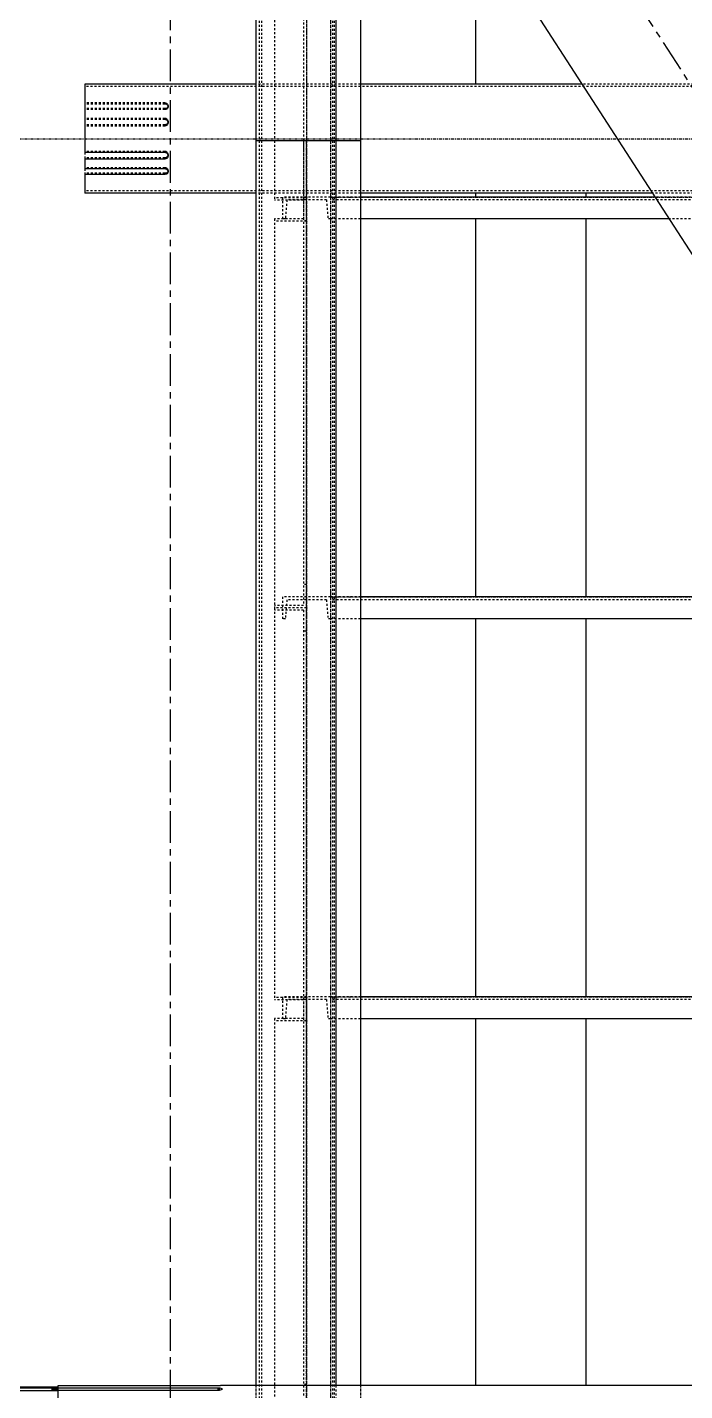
# Model space of a CAD drawing. Header units: millimetres. Extents: x 5143 to 30813, y 232 to 21408.
# Drawn here: x 11979.2 to 12143.5, y 5921.8 to 6262.7 of the extents above; entities that cross this region are included whole.
import ezdxf

# ---------------------------------------------------------------- set-up
doc = ezdxf.new("R2010")
doc.units = ezdxf.units.MM
doc.header["$LTSCALE"] = 0.25
for name, pattern in [('CENTER', [50.8, 31.75, -6.35, 6.35, -6.35]), ('XKITLINE00', [0]), ('XKITLINE02', [4, 2, -2]), ('XKITLINE03', [6, 3, -1, 1, -1])]:
    doc.linetypes.add(name, pattern=pattern)

msp = doc.modelspace()

# ---------------------------------------------------------------- linework, layer by layer
at = {"color": 3, "linetype": 'XKITLINE02'}
for p, q in [((12037.15, 7919.31), (12037.16, 6234.33)), ((12037.69, 7919.31), (12037.69, 6234.33)), ((12054.92, 7919.31), (12054.93, 6234.33)), ((12055, 7919.31), (12055, 6234.33)), ((12055.45, 7919.31), (12055.46, 6234.33)), ((12055.85, 7919.31), (12055.85, 6234.33)), ((12041, 6317.52), (12041, 6234.33)), ((12049, 6317.52), (12049, 6234.33)), ((12048.2, 6316.94), (12048.2, 6217.17)), ((11993.51, 6247.88), (11993.51, 6242.01)), ((12216.48, 6247.88), (11993.51, 6247.88)), ((12062.5, 6248.48), (12036.31, 6248.48)), ((12173.68, 6248.48), (12117.79, 6248.48)), ((12013.51, 6243.79), (11993.51, 6243.79)), ((12013.51, 6243.5), (11993.51, 6243.5)), ((12013.51, 6243.79), (12013.51, 6243.5)), ((12013.77, 6243.75), (12013.51, 6243.79)), ((12013.77, 6243.47), (12013.51, 6243.5)), ((12014.01, 6243.66), (12013.77, 6243.75)), ((12014.01, 6243.38), (12013.77, 6243.47)), ((12014.01, 6242.52), (12013.77, 6242.42)), ((12014.2, 6243.51), (12014.01, 6243.66)), ((12014.04, 6243.36), (12014.01, 6243.38)), ((12014.2, 6242.68), (12014.01, 6242.52)), ((12014.2, 6243.23), (12014.04, 6243.36)), ((12014.2, 6243.51), (12014.32, 6243.31)), ((12014.2, 6243.23), (12014.32, 6243.03)), ((12014.32, 6242.87), (12014.2, 6242.68)), ((12014.32, 6242.59), (12014.2, 6242.4)), ((12014.32, 6243.31), (12014.36, 6243.09)), ((12014.32, 6243.03), (12014.36, 6242.81)), ((12014.33, 6242.95), (12014.32, 6242.87)), ((12014.36, 6242.81), (12014.32, 6242.59)), ((12014.36, 6243.09), (12014.33, 6242.95)), ((12014.36, 6243.09), (12014.36, 6242.81)), ((11993.51, 6242.39), (11993.51, 6239.63)), ((12013.51, 6242.39), (11993.51, 6242.39)), ((12013.51, 6242.11), (11993.51, 6242.11)), ((12013.51, 6239.91), (11993.51, 6239.91)), ((12013.51, 6239.63), (11993.51, 6239.63)), ((12013.77, 6242.42), (12013.51, 6242.39)), ((12013.51, 6242.39), (12013.51, 6242.11)), ((12013.77, 6242.14), (12013.51, 6242.11)), ((12013.77, 6239.87), (12013.51, 6239.91)), ((12013.51, 6239.91), (12013.51, 6239.63)), ((12013.77, 6239.59), (12013.51, 6239.63)), ((12013.77, 6242.42), (12013.77, 6242.14)), ((12014.01, 6242.24), (12013.77, 6242.14)), ((12014.01, 6239.76), (12013.77, 6239.87)), ((12013.77, 6239.87), (12013.77, 6239.59)), ((12014.01, 6239.48), (12013.77, 6239.59)), ((12014.2, 6242.4), (12014.01, 6242.24)), ((12014.2, 6239.58), (12014.01, 6239.76)), ((12014.2, 6239.3), (12014.01, 6239.48)), ((12014.2, 6239.58), (12014.32, 6239.36)), ((12014.2, 6239.3), (12014.32, 6239.08)), ((12014.32, 6239.36), (12014.36, 6239.11)), ((12014.36, 6239.11), (12014.32, 6238.87)), ((12014.36, 6239.11), (12014.36, 6238.83)), ((12013.51, 6238.31), (11993.51, 6238.31)), ((12013.51, 6238.02), (11993.51, 6238.02)), ((12013.77, 6238.38), (12013.51, 6238.31)), ((12013.51, 6238.31), (12013.51, 6238.02)), ((12013.77, 6238.06), (12013.51, 6238.02)), ((12014.01, 6238.47), (12013.77, 6238.38)), ((12014.01, 6238.19), (12013.77, 6238.06)), ((12014.2, 6238.65), (12014.01, 6238.47)), ((12014.04, 6238.22), (12014.01, 6238.19)), ((12014.2, 6238.37), (12014.04, 6238.22)), ((12014.32, 6238.87), (12014.2, 6238.65)), ((12014.32, 6238.59), (12014.2, 6238.37)), ((12014.32, 6239.08), (12014.36, 6238.83)), ((12014.36, 6238.83), (12014.32, 6238.59)), ((11993.51, 6234.98), (11993.51, 6231.37)), ((12036.3, 6234.33), (12036.3, 5598.63)), ((12037.15, 6234.33), (12037.15, 5550.5)), ((12037.68, 6234.33), (12037.68, 5550.49)), ((12041, 6234.33), (12041, 6219.49)), ((12048.2, 6234.33), (12048.2, 6214.27)), ((12049, 6234.33), (12049, 6214.27)), ((12054.92, 6234.33), (12054.92, 5550.49)), ((12062.5, 6234.33), (12055, 6234.33)), ((12062.5, 6234.33), (12055, 6234.33)), ((12055, 6234.33), (12055, 5549.66)), ((12055, 6234.33), (12055, 5550.5)), ((12055.45, 6234.33), (12055.45, 5550.5)), ((12055.85, 6234.33), (12055.85, 5549.66)), ((12062.5, 6234.33), (12062.5, 5611.72)), ((12013.51, 6231.67), (11993.51, 6231.67)), ((11993.51, 6231.37), (11993.51, 6222.33)), ((11993.51, 6231.37), (11993.51, 6230.05)), ((12013.51, 6230.05), (11993.51, 6230.05)), ((12013.77, 6231.63), (12013.51, 6231.67)), ((12013.51, 6231.67), (12013.51, 6231.37)), ((12013.51, 6230.05), (12013.51, 6230.05)), ((12014.01, 6231.5), (12013.77, 6231.63)), ((12014.01, 6231.5), (12014.04, 6231.46)), ((12014.2, 6231.32), (12014.04, 6231.46)), ((12014.2, 6231.32), (12014.32, 6231.1)), ((12014.32, 6231.1), (12014.36, 6230.85)), ((12014.36, 6230.85), (12014.34, 6230.71)), ((12014.36, 6230.85), (12014.36, 6230.57)), ((12013.51, 6227.58), (11993.51, 6227.58)), ((11993.51, 6227.3), (11993.51, 6226.07)), ((12013.51, 6226.19), (11993.51, 6226.19)), ((12013.77, 6227.54), (12013.51, 6227.58)), ((12013.51, 6227.58), (12013.51, 6227.3)), ((12013.53, 6226.19), (12013.51, 6226.19)), ((12014.01, 6227.44), (12013.77, 6227.54)), ((12013.77, 6227.54), (12013.77, 6227.26)), ((12014.2, 6227.29), (12014.01, 6227.44)), ((12014.03, 6226.04), (12014.01, 6226.02)), ((12014.2, 6227.29), (12014.32, 6227.09)), ((12014.32, 6227.09), (12014.36, 6226.87)), ((12014.36, 6226.87), (12014.33, 6226.73)), ((12014.36, 6226.87), (12014.36, 6226.59)), ((11993.51, 6222.24), (11993.51, 6221.2)), ((12216.48, 6221.8), (11993.51, 6221.8)), ((12062.5, 6221.2), (12036.3, 6221.2)), ((12049, 6220.07), (12041, 6220.07)), ((12048.2, 6219.49), (12041, 6219.49)), ((12043, 6220.27), (12043, 6214.77)), ((12055, 6220.27), (12043, 6220.27)), ((12043, 6220.27), (12043, 6214.77)), ((12044.07, 6219.57), (12043.68, 6214.77)), ((12044.07, 6219.57), (12043.68, 6214.77)), ((12053.94, 6219.57), (12044.07, 6219.57)), ((12049, 6220.09), (12048.2, 6220.09)), ((12048.2, 6220.09), (12048.2, 6118.11)), ((12049, 6220.09), (12049, 6117.52)), ((12053.94, 6219.57), (12054.32, 6214.77)), ((12053.94, 6219.57), (12054.32, 6214.77)), ((12055, 6220.27), (12055, 6214.77)), ((12062.5, 6220.27), (12055, 6220.27)), ((12055, 6220.27), (12055, 6214.77)), ((12055, 6220.27), (12055, 6214.77)), ((12154.98, 6219.57), (12055, 6219.57)), ((12189.71, 6221.2), (12135.42, 6221.2)), ((12154.98, 6220.27), (12136.02, 6220.27)), ((12048.2, 6214.84), (12041, 6214.84)), ((12041, 6214.84), (12041, 6117.52)), ((12049, 6214.26), (12041, 6214.26)), ((12043.68, 6214.77), (12043, 6214.77)), ((12049, 6214.27), (12048.2, 6214.27)), ((12055, 6214.77), (12054.32, 6214.77)), ((12062.5, 6214.77), (12055, 6214.77)), ((12154.98, 6214.77), (12139.58, 6214.77)), ((12049, 6123.35), (12048.2, 6123.35)), ((12043, 6120.27), (12043, 6114.77)), ((12055, 6120.27), (12043, 6120.27)), ((12043, 6120.27), (12043, 6114.77)), ((12049, 6120.27), (12049, 6117.52)), ((12055, 6120.27), (12055, 6114.77)), ((12062.5, 6120.27), (12055, 6120.27)), ((12055, 6120.27), (12055, 6114.77)), ((12055, 6120.27), (12055, 6114.77)), ((12048.2, 6118.11), (12041, 6118.11)), ((12049, 6117.52), (12041, 6117.52)), ((12041, 6117.52), (12041, 6019.49)), ((12049, 6117.52), (12041, 6117.52)), ((12048.2, 6116.94), (12041, 6116.94)), ((12044.07, 6119.57), (12043.68, 6114.77)), ((12044.07, 6119.57), (12043.68, 6114.77)), ((12053.94, 6119.57), (12044.07, 6119.57)), ((12048.2, 6116.94), (12048.2, 6014.27)), ((12049, 6117.52), (12049, 6014.27)), ((12053.94, 6119.57), (12054.32, 6114.77)), ((12053.94, 6119.57), (12054.32, 6114.77)), ((12154.98, 6119.57), (12055, 6119.57)), ((12043.68, 6114.77), (12043, 6114.77)), ((12055, 6114.77), (12054.32, 6114.77)), ((12062.5, 6114.77), (12055, 6114.77)), ((12049, 6111.72), (12048.2, 6111.72)), ((12049, 6020.07), (12041, 6020.07)), ((12048.2, 6019.49), (12041, 6019.49)), ((12043, 6020.27), (12043, 6014.77)), ((12055, 6020.27), (12043, 6020.27)), ((12043, 6020.27), (12043, 6014.77)), ((12044.07, 6019.57), (12043.68, 6014.77)), ((12044.07, 6019.57), (12043.68, 6014.77)), ((12053.94, 6019.57), (12044.07, 6019.57)), ((12049, 6020.09), (12048.2, 6020.09)), ((12048.2, 6020.09), (12048.2, 5920.43)), ((12049, 6020.09), (12049, 5920.43)), ((12053.94, 6019.57), (12054.32, 6014.77)), ((12053.94, 6019.57), (12054.32, 6014.77)), ((12055, 6020.27), (12055, 6014.77)), ((12062.5, 6020.27), (12055, 6020.27)), ((12055, 6020.27), (12055, 6014.77)), ((12055, 6020.27), (12055, 6014.77)), ((12154.98, 6019.57), (12055, 6019.57)), ((12048.2, 6014.84), (12041, 6014.84)), ((12041, 6014.84), (12041, 5917.52)), ((12049, 6014.26), (12041, 6014.26)), ((12043.68, 6014.77), (12043, 6014.77)), ((12049, 6014.27), (12048.2, 6014.27)), ((12055, 6014.77), (12054.32, 6014.77)), ((12062.5, 6014.77), (12055, 6014.77)), ((12036.3, 5923.1), (12036.3, 5877.45)), ((12049, 5923.35), (12048.2, 5923.35)), ((12056.3, 5923.1), (12056.3, 5877.45)), ((12062.5, 5923.1), (12062.5, 5877.45))]:
    msp.add_line(p, q, dxfattribs=at)
at = {"color": 1, "linetype": 'XKITLINE03'}
for p, q in [((12049.01, 6234.33), (12049, 7919.31)), ((12055, 7919.31), (12055, 6234.33)), ((12049, 6317.52), (12049, 6220.07)), ((11927.5, 6234.84), (12282.5, 6234.84)), ((12049, 5537.38), (12049, 6234.33)), ((12055, 6234.33), (12055, 5549.66)), ((12055, 6220.27), (12154.98, 6220.27)), ((12055, 6220.27), (12055, 6220.27)), ((12049, 6214.26), (12049, 6117.52)), ((12055, 6120.27), (12154.98, 6120.27)), ((12055, 6120.27), (12055, 6120.27)), ((12049, 6117.52), (12049, 6020.07)), ((12055, 6020.27), (12154.98, 6020.27)), ((12055, 6020.27), (12055, 6020.27)), ((12049, 6014.26), (12049, 5917.52))]:
    msp.add_line(p, q, dxfattribs=at)
at = {"color": 8, "linetype": 'CENTER'}
for p, q in [((12370, 5900.27), (11840, 6720.27)), ((12015, 4763.35), (12015, 6431.43))]:
    msp.add_line(p, q, dxfattribs=at)
at = {"color": 8, "linetype": 'XKITLINE00'}
for p, q in [((11947.88, 6511.36), (12223.64, 6084.72)), ((12091.2, 6289.63), (12091.2, 6248.48)), ((12091.2, 6221.2), (12091.2, 6220.27)), ((12118.8, 6221.2), (12118.8, 6220.27)), ((12091.2, 6214.77), (12091.2, 6120.27)), ((12118.8, 6214.77), (12118.8, 6120.27)), ((12091.2, 6114.77), (12091.2, 6020.27)), ((12118.8, 6114.77), (12118.8, 6020.27)), ((12091.2, 6014.77), (12091.2, 5923.1)), ((12118.8, 6014.77), (12118.8, 5923.1)), ((11986.8, 5922.67), (11960.56, 5922.67)), ((11985.3, 5922.41), (11961.05, 5922.41)), ((11986.8, 5922.62), (11985.3, 5922.62)), ((11985.3, 5922.62), (11985.3, 5922.56)), ((11986.8, 5922.56), (11985.3, 5922.56)), ((11985.3, 5922.56), (11985.3, 5922.44)), ((11985.3, 5922.44), (11985.3, 5921.79)), ((11986.8, 5922.26), (11985.3, 5922.26)), ((11986.8, 5923.04), (11986.8, 5922.94)), ((12026.8, 5923.04), (11986.8, 5923.04)), ((11986.8, 5922.94), (11986.8, 5921.84)), ((12026.8, 5922.43), (11986.8, 5922.43)), ((12027.11, 5923.04), (12026.8, 5923.04)), ((12026.8, 5922.43), (12026.8, 5921.84)), ((12027.11, 5922.42), (12026.8, 5922.43)), ((12027.39, 5923.04), (12027.11, 5923.04)), ((12027.11, 5922.42), (12027.11, 5921.86)), ((12027.39, 5922.39), (12027.11, 5922.42)), ((12027.63, 5923.05), (12027.39, 5923.04)), ((12027.63, 5922.34), (12027.39, 5922.39)), ((12027.63, 5923.06), (12027.47, 5923.05)), ((12027.8, 5923.1), (12027.63, 5923.06)), ((12027.8, 5923.06), (12027.63, 5923.05)), ((12027.8, 5922.29), (12027.63, 5922.34)), ((12027.8, 5922.09), (12027.63, 5921.99)), ((12027.88, 5923.09), (12027.8, 5923.1)), ((12182.19, 5923.1), (12027.8, 5923.1)), ((12027.88, 5923.07), (12027.8, 5923.06)), ((12027.88, 5922.22), (12027.8, 5922.29)), ((12027.88, 5922.16), (12027.8, 5922.09)), ((12027.88, 5923.09), (12027.88, 5923.07)), ((12027.88, 5922.22), (12027.88, 5922.16)), ((11986.8, 5921.78), (11955.8, 5921.78)), ((11986.8, 5922.01), (11985.3, 5922.01)), ((11986.8, 5922.01), (11986.8, 5921.84)), ((11986.8, 5921.84), (11986.8, 5877.54)), ((12026.8, 5921.84), (11986.8, 5921.84)), ((12027.11, 5921.86), (12026.8, 5921.84)), ((12027.39, 5921.91), (12027.11, 5921.86)), ((12027.63, 5921.99), (12027.39, 5921.91))]:
    msp.add_line(p, q, dxfattribs=at)
at = {"color": 7, "linetype": 'XKITLINE00'}
for p, q in [((12036.31, 6374.55), (12036.31, 6234.33)), ((12056.31, 6343.61), (12056.31, 6234.33)), ((12062.5, 6334.02), (12062.5, 6234.33)), ((11993.51, 6248.48), (11993.51, 6231.37)), ((12036.31, 6248.48), (11993.51, 6248.48)), ((12117.79, 6248.48), (12062.5, 6248.48)), ((12036.3, 6234.33), (12036.3, 5923.1)), ((12056.3, 6234.33), (12036.3, 6234.33)), ((12056.31, 6234.33), (12036.31, 6234.33)), ((12056.3, 6234.33), (12056.3, 5923.1)), ((12062.5, 6234.33), (12056.31, 6234.33)), ((12062.5, 6234.33), (12056.31, 6234.33)), ((12062.5, 6234.33), (12062.5, 5923.1)), ((12013.51, 6231.37), (11993.51, 6231.37)), ((11993.51, 6230.05), (11993.51, 6227.3)), ((12013.51, 6229.77), (11993.51, 6229.77)), ((12013.77, 6231.31), (12013.51, 6231.37)), ((12013.77, 6230.09), (12013.51, 6230.05)), ((12013.51, 6230.05), (12013.51, 6229.77)), ((12013.77, 6229.81), (12013.51, 6229.77)), ((12014.01, 6231.21), (12013.77, 6231.31)), ((12014.01, 6230.21), (12013.77, 6230.09)), ((12013.77, 6230.09), (12013.77, 6229.81)), ((12014.01, 6229.93), (12013.77, 6229.81)), ((12014.2, 6231.04), (12014.01, 6231.21)), ((12014.2, 6230.38), (12014.01, 6230.21)), ((12014.2, 6230.1), (12014.01, 6229.93)), ((12014.2, 6231.04), (12014.32, 6230.82)), ((12014.32, 6230.61), (12014.2, 6230.38)), ((12014.32, 6230.32), (12014.2, 6230.1)), ((12014.32, 6230.82), (12014.36, 6230.57)), ((12014.34, 6230.71), (12014.32, 6230.61)), ((12014.36, 6230.57), (12014.32, 6230.32)), ((12013.51, 6227.3), (11993.51, 6227.3)), ((11993.51, 6226.07), (11993.51, 6223.86)), ((12013.51, 6225.89), (11993.51, 6225.89)), ((12013.77, 6227.26), (12013.51, 6227.3)), ((12013.51, 6226.19), (12013.51, 6225.89)), ((12013.77, 6225.94), (12013.51, 6225.89)), ((12013.77, 6226.22), (12013.53, 6226.19)), ((12014.01, 6227.16), (12013.77, 6227.26)), ((12014.01, 6226.3), (12013.77, 6226.22)), ((12014.01, 6226.02), (12013.77, 6225.94)), ((12014.2, 6227.01), (12014.01, 6227.16)), ((12014.04, 6226.33), (12014.01, 6226.3)), ((12014.2, 6226.18), (12014.03, 6226.04)), ((12014.2, 6226.46), (12014.04, 6226.33)), ((12014.2, 6227.01), (12014.32, 6226.81)), ((12014.32, 6226.65), (12014.2, 6226.46)), ((12014.32, 6226.37), (12014.2, 6226.18)), ((12014.32, 6226.81), (12014.36, 6226.59)), ((12014.33, 6226.73), (12014.32, 6226.65)), ((12014.36, 6226.59), (12014.32, 6226.37)), ((11993.51, 6223.86), (11993.51, 6221.43)), ((11993.51, 6221.43), (11993.51, 6221.2)), ((12036.3, 6221.2), (11993.51, 6221.2)), ((12135.42, 6221.2), (12062.5, 6221.2)), ((12136.02, 6220.27), (12062.5, 6220.27)), ((12139.58, 6214.77), (12062.5, 6214.77)), ((12147.48, 6120.27), (12062.5, 6120.27)), ((12147.48, 6114.77), (12062.5, 6114.77)), ((12147.48, 6020.27), (12062.5, 6020.27)), ((12147.48, 6014.77), (12062.5, 6014.77))]:
    msp.add_line(p, q, dxfattribs=at)
at = {"color": 1, "linetype": 'XKITLINE00'}
for centre in [(12049, 6234.33), (12049.01, 6234.33), (12055, 6234.33), (12055, 6234.33), (12049, 6220.07), (12055, 6220.27), (12055, 6220.27), (12049, 6214.26), (12055, 6120.27), (12055, 6120.27), (12049, 6117.52), (12049, 6117.52), (12049, 6020.07), (12055, 6020.27), (12055, 6020.27), (12049, 6014.26)]:
    msp.add_circle(centre, 0.05, dxfattribs=at)

doc.saveas('drawing.dxf')
